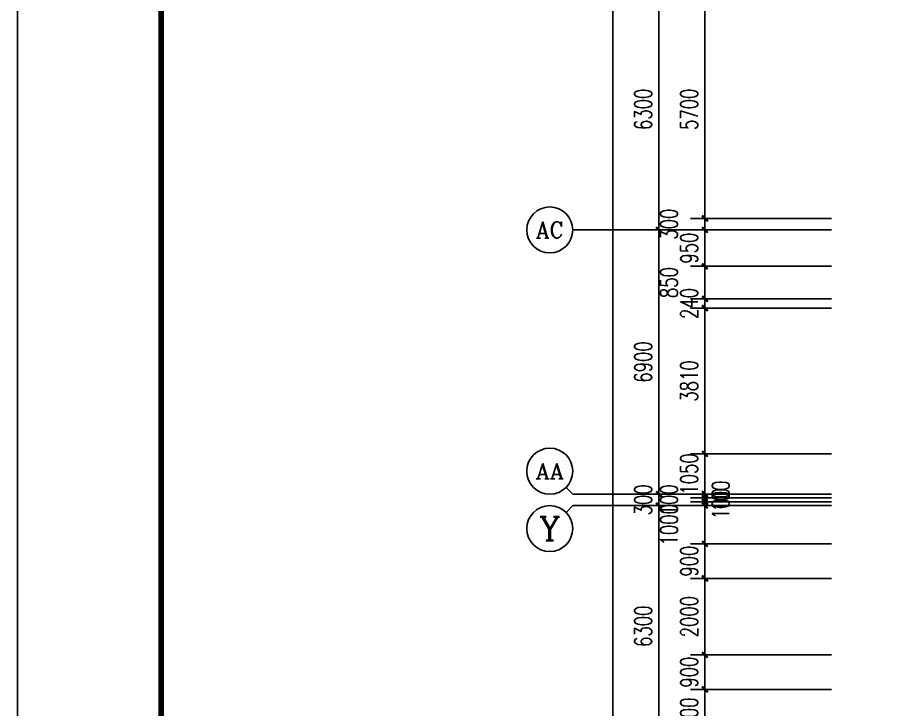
# Model space of a CAD drawing. Extents: x 1333527 to 1855755, y 1020844 to 1581249.
# Drawn here: x 1333527 to 1356317, y 1091152 to 1109227 of the extents above; entities that cross this region are included whole.
import ezdxf
from ezdxf.enums import TextEntityAlignment as Align

# ---------------------------------------------------------------- set-up
doc = ezdxf.new("R2010")
doc.units = 0
doc.header["$LTSCALE"] = 1000
doc.header["$PDSIZE"] = 5
doc.layers.add('1-建筑底图', color=8, linetype='Continuous', plot=False)
for name, color, linetype in [('AXIS_TEXT', 7, 'Continuous'), ('BTTK', 7, 'Continuous'), ('PUB_TITLE', 7, 'Continuous')]:
    doc.layers.add(name, color=color, linetype=linetype)
doc.styles.add('_TCH_AXIS', font='COMPLEX', dxfattribs={"bigfont": 'GBCBIG'})
doc.styles.add('_TCH_DIM_T3', font='SIMPLEX', dxfattribs={"width": 0.705882, "bigfont": 'GBCBIG'})
doc.styles.add('COMPLEX', font='COMPLEX')
doc.styles.add('HZ(TK)', font='geniso.shx', dxfattribs={"width": 0.9, "bigfont": 'hztxt.shx'})
doc.dimstyles.new('_TCH_ARCH&&150', dxfattribs={"dimtxt": 446.25, "dimasz": 150, "dimexe": 375, "dimexo": 450, "dimgap": 189.375, "dimtad": 1, "dimdec": 0, "dimzin": 0, "dimdsep": 46, "dimtxsty": '_TCH_DIM_T3', "dimblk": 'ARCHTICK', "dimcen": 0.09, "dimclrt": 7, "dimazin": 2, "dimtfac": 1, "dimtdec": 0, "dimtix": 1, "dimtmove": 2, "dimatfit": 3, "dimfxl": 1, "dimtolj": 1, "dimtzin": 0, "dimarcsym": 0})

# ---------------------------------------------------------------- blocks, each defined once
blk = doc.blocks.new('vhtemplate_2020年新竖式图框_A0')
at = {"layer": 'PUB_TITLE', "color": 7}
blk.add_lwpolyline([(0, 0), (1189, 0), (1189, 841), (0, 841)], close=True, dxfattribs=at)
at = {"layer": 'PUB_TITLE', "const_width": 1}
blk.add_lwpolyline([(25, 10), (1179, 10), (1179, 831), (25, 831)], close=True, dxfattribs=at)
at = {"layer": 'BTTK', "color": 4, "style": 'HZ(TK)', "width": 0.9}
for tag, p in [('合作单位', (1144, 743.5)), ('建设单位', (1144, 209.5)), ('工程名称', (1144, 176.5)), ('子项名称', (1154, 160)), ('图纸名称', (1144, 141))]:
    blk.add_attdef(tag, text='', height=3.5, dxfattribs=at).set_placement(p, align=Align.MIDDLE_CENTER)
for tag, p in [('注册证书号', (1156.5, 309.01)), ('注册印章号', (1156.5, 301.01)), ('设计号', (1154, 193)), ('图别', (1137.75, 34)), ('图号', (1170.25, 34)), ('版本号', (1137.75, 26)), ('日期', (1170.25, 26))]:
    blk.add_attdef(tag, text='', height=3.5, dxfattribs=at).set_placement(p, align=Align.MIDDLE)
blk = doc.blocks.new('_ArchTick')
at = {"color": 0, "linetype": 'ByBlock', "const_width": 0.4}
blk.add_lwpolyline([(-0.5, -0.5), (0.5, 0.5)], dxfattribs=at)
blk = doc.blocks.new('*D774')
at = {"layer": '1-建筑底图', "color": 0, "lineweight": -2, "transparency": 16777216}
for p, q in [((-4702, 46000), (-8377, 46000)), ((-8002, 44500), (-8002, 46000)), ((-4702, 44500), (-8377, 44500))]:
    blk.add_line(p, q, dxfattribs=at)
at = {"layer": 'Defpoints', "color": 0}
for p in [(-8002, 46000), (-4252, 46000), (-4252, 44500)]:
    blk.add_point(p, dxfattribs=at)
at = {"layer": '1-建筑底图', "color": 0, "lineweight": -2, "transparency": 16777216, "xscale": 150, "yscale": 150, "zscale": 150}
for p, rotation in [((-8002, 46000), 90), ((-8002, 44500), 270)]:
    blk.add_blockref('_ArchTick', p, dxfattribs=dict(at, rotation=rotation))
at = {"layer": '1-建筑底图', "color": 7, "transparency": 16777216, "insert": (-8414, 45250), "char_height": 446.2, "attachment_point": 5, "rotation": 90, "style": '_TCH_DIM_T3'}
blk.add_mtext('\\A1;1500', dxfattribs=at)
blk = doc.blocks.new('*D775')
at = {"layer": '1-建筑底图', "color": 0, "lineweight": -2, "transparency": 16777216}
for p, q in [((-8002, 46900), (-8002, 47050)), ((-4702, 46900), (-8377, 46900)), ((-8002, 46000), (-8002, 46900)), ((-4702, 46000), (-8377, 46000)), ((-8002, 46000), (-8002, 45850))]:
    blk.add_line(p, q, dxfattribs=at)
at = {"layer": 'Defpoints', "color": 0}
for p in [(-8002, 46900), (-4252, 46900), (-4252, 46000)]:
    blk.add_point(p, dxfattribs=at)
at = {"layer": '1-建筑底图', "color": 0, "lineweight": -2, "transparency": 16777216, "xscale": 150, "yscale": 150, "zscale": 150}
for p, rotation in [((-8002, 46900), 270), ((-8002, 46000), 90)]:
    blk.add_blockref('_ArchTick', p, dxfattribs=dict(at, rotation=rotation))
at = {"layer": '1-建筑底图', "color": 7, "transparency": 16777216, "insert": (-8414, 46450), "char_height": 446.2, "attachment_point": 5, "rotation": 90, "style": '_TCH_DIM_T3'}
blk.add_mtext('\\A1;900', dxfattribs=at)
blk = doc.blocks.new('*D776')
at = {"layer": '1-建筑底图', "color": 0, "lineweight": -2, "transparency": 16777216}
for p, q in [((-4702, 48900), (-8377, 48900)), ((-8002, 46900), (-8002, 48900)), ((-4702, 46900), (-8377, 46900))]:
    blk.add_line(p, q, dxfattribs=at)
at = {"layer": 'Defpoints', "color": 0}
for p in [(-8002, 48900), (-4252, 48900), (-4252, 46900)]:
    blk.add_point(p, dxfattribs=at)
at = {"layer": '1-建筑底图', "color": 0, "lineweight": -2, "transparency": 16777216, "xscale": 150, "yscale": 150, "zscale": 150}
for p, rotation in [((-8002, 48900), 90), ((-8002, 46900), 270)]:
    blk.add_blockref('_ArchTick', p, dxfattribs=dict(at, rotation=rotation))
at = {"layer": '1-建筑底图', "color": 7, "transparency": 16777216, "insert": (-8414, 47900), "char_height": 446.2, "attachment_point": 5, "rotation": 90, "style": '_TCH_DIM_T3'}
blk.add_mtext('\\A1;2000', dxfattribs=at)
blk = doc.blocks.new('*D777')
at = {"layer": '1-建筑底图', "color": 0, "lineweight": -2, "transparency": 16777216}
for p, q in [((-8002, 49800), (-8002, 49950)), ((-4702, 49800), (-8377, 49800)), ((-8002, 48900), (-8002, 49800)), ((-4702, 48900), (-8377, 48900)), ((-8002, 48900), (-8002, 48750))]:
    blk.add_line(p, q, dxfattribs=at)
at = {"layer": 'Defpoints', "color": 0}
for p in [(-8002, 49800), (-4252, 49800), (-4252, 48900)]:
    blk.add_point(p, dxfattribs=at)
at = {"layer": '1-建筑底图', "color": 0, "lineweight": -2, "transparency": 16777216, "xscale": 150, "yscale": 150, "zscale": 150}
for p, rotation in [((-8002, 49800), 270), ((-8002, 48900), 90)]:
    blk.add_blockref('_ArchTick', p, dxfattribs=dict(at, rotation=rotation))
at = {"layer": '1-建筑底图', "color": 7, "transparency": 16777216, "insert": (-8414, 49350), "char_height": 446.2, "attachment_point": 5, "rotation": 90, "style": '_TCH_DIM_T3'}
blk.add_mtext('\\A1;900', dxfattribs=at)
blk = doc.blocks.new('*D778')
at = {"layer": '1-建筑底图', "color": 0, "lineweight": -2, "transparency": 16777216}
for p, q in [((-4702, 50800), (-8377, 50800)), ((-8002, 49800), (-8002, 50800)), ((-4702, 49800), (-8377, 49800))]:
    blk.add_line(p, q, dxfattribs=at)
at = {"layer": 'Defpoints', "color": 0}
for p in [(-8002, 50800), (-4252, 50800), (-4252, 49800)]:
    blk.add_point(p, dxfattribs=at)
at = {"layer": '1-建筑底图', "color": 0, "lineweight": -2, "transparency": 16777216, "xscale": 150, "yscale": 150, "zscale": 150}
for p, rotation in [((-8002, 50800), 90), ((-8002, 49800), 270)]:
    blk.add_blockref('_ArchTick', p, dxfattribs=dict(at, rotation=rotation))
at = {"layer": '1-建筑底图', "color": 7, "transparency": 16777216, "insert": (-8939, 50300), "char_height": 446.2, "attachment_point": 5, "rotation": 90, "style": '_TCH_DIM_T3'}
blk.add_mtext('\\A1;1000', dxfattribs=at)
blk = doc.blocks.new('*D779')
at = {"layer": '1-建筑底图', "color": 0, "lineweight": -2, "transparency": 16777216}
for p, q in [((-4702, 50900), (-8377, 50900)), ((-8002, 50900), (-8002, 51050)), ((-8002, 50800), (-8002, 50900)), ((-4702, 50800), (-8377, 50800)), ((-8002, 50800), (-8002, 50650))]:
    blk.add_line(p, q, dxfattribs=at)
at = {"layer": 'Defpoints', "color": 0}
for p in [(-8002, 50900), (-4252, 50900), (-4252, 50800)]:
    blk.add_point(p, dxfattribs=at)
at = {"layer": '1-建筑底图', "color": 0, "lineweight": -2, "transparency": 16777216, "xscale": 150, "yscale": 150, "zscale": 150}
for p, rotation in [((-8002, 50900), 270), ((-8002, 50800), 90)]:
    blk.add_blockref('_ArchTick', p, dxfattribs=dict(at, rotation=rotation))
at = {"layer": '1-建筑底图', "color": 7, "transparency": 16777216, "insert": (-7589, 50850), "char_height": 446.2, "attachment_point": 5, "rotation": 90, "style": '_TCH_DIM_T3'}
blk.add_mtext('\\A1;100', dxfattribs=at)
blk = doc.blocks.new('*D780')
at = {"layer": '1-建筑底图', "color": 0, "lineweight": -2, "transparency": 16777216}
for p, q in [((-8002, 51000), (-8002, 51150)), ((-4702, 51000), (-8377, 51000)), ((-4702, 50900), (-8377, 50900)), ((-8002, 50900), (-8002, 51000)), ((-8002, 50900), (-8002, 50750))]:
    blk.add_line(p, q, dxfattribs=at)
at = {"layer": 'Defpoints', "color": 0}
for p in [(-8002, 51000), (-4252, 51000), (-4252, 50900)]:
    blk.add_point(p, dxfattribs=at)
at = {"layer": '1-建筑底图', "color": 0, "lineweight": -2, "transparency": 16777216, "xscale": 150, "yscale": 150, "zscale": 150}
for p, rotation in [((-8002, 51000), 270), ((-8002, 50900), 90)]:
    blk.add_blockref('_ArchTick', p, dxfattribs=dict(at, rotation=rotation))
at = {"layer": '1-建筑底图', "color": 7, "transparency": 16777216, "insert": (-8939, 50950), "char_height": 446.2, "attachment_point": 5, "rotation": 90, "style": '_TCH_DIM_T3'}
blk.add_mtext('\\A1;100', dxfattribs=at)
blk = doc.blocks.new('*D781')
at = {"layer": '1-建筑底图', "color": 0, "lineweight": -2, "transparency": 16777216}
for p, q in [((-4702, 51100), (-8377, 51100)), ((-8002, 51100), (-8002, 51250)), ((-8002, 51000), (-8002, 51100)), ((-4702, 51000), (-8377, 51000)), ((-8002, 51000), (-8002, 50850))]:
    blk.add_line(p, q, dxfattribs=at)
at = {"layer": 'Defpoints', "color": 0}
for p in [(-8002, 51100), (-4252, 51100), (-4252, 51000)]:
    blk.add_point(p, dxfattribs=at)
at = {"layer": '1-建筑底图', "color": 0, "lineweight": -2, "transparency": 16777216, "xscale": 150, "yscale": 150, "zscale": 150}
for p, rotation in [((-8002, 51100), 270), ((-8002, 51000), 90)]:
    blk.add_blockref('_ArchTick', p, dxfattribs=dict(at, rotation=rotation))
at = {"layer": '1-建筑底图', "color": 7, "transparency": 16777216, "insert": (-7589, 51050), "char_height": 446.2, "attachment_point": 5, "rotation": 90, "style": '_TCH_DIM_T3'}
blk.add_mtext('\\A1;100', dxfattribs=at)
blk = doc.blocks.new('*D782')
at = {"layer": '1-建筑底图', "color": 0, "lineweight": -2, "transparency": 16777216}
for p, q in [((-8002, 52150), (-8002, 52300)), ((-4702, 52150), (-8377, 52150)), ((-8002, 51100), (-8002, 52150)), ((-4702, 51100), (-8377, 51100)), ((-8002, 51100), (-8002, 50950))]:
    blk.add_line(p, q, dxfattribs=at)
at = {"layer": 'Defpoints', "color": 0}
for p in [(-8002, 52150), (-4252, 52150), (-4252, 51100)]:
    blk.add_point(p, dxfattribs=at)
at = {"layer": '1-建筑底图', "color": 0, "lineweight": -2, "transparency": 16777216, "xscale": 150, "yscale": 150, "zscale": 150}
for p, rotation in [((-8002, 52150), 270), ((-8002, 51100), 90)]:
    blk.add_blockref('_ArchTick', p, dxfattribs=dict(at, rotation=rotation))
at = {"layer": '1-建筑底图', "color": 7, "transparency": 16777216, "insert": (-8414, 51625), "char_height": 446.2, "attachment_point": 5, "rotation": 90, "style": '_TCH_DIM_T3'}
blk.add_mtext('\\A1;1050', dxfattribs=at)
blk = doc.blocks.new('*D783')
at = {"layer": '1-建筑底图', "color": 0, "lineweight": -2, "transparency": 16777216}
for p, q in [((-4702, 55960), (-8377, 55960)), ((-8002, 52150), (-8002, 55960)), ((-4702, 52150), (-8377, 52150))]:
    blk.add_line(p, q, dxfattribs=at)
at = {"layer": 'Defpoints', "color": 0}
for p in [(-8002, 55960), (-4252, 55960), (-4252, 52150)]:
    blk.add_point(p, dxfattribs=at)
at = {"layer": '1-建筑底图', "color": 0, "lineweight": -2, "transparency": 16777216, "xscale": 150, "yscale": 150, "zscale": 150}
for p, rotation in [((-8002, 55960), 90), ((-8002, 52150), 270)]:
    blk.add_blockref('_ArchTick', p, dxfattribs=dict(at, rotation=rotation))
at = {"layer": '1-建筑底图', "color": 7, "transparency": 16777216, "insert": (-8414, 54055), "char_height": 446.2, "attachment_point": 5, "rotation": 90, "style": '_TCH_DIM_T3'}
blk.add_mtext('\\A1;3810', dxfattribs=at)
blk = doc.blocks.new('*D784')
at = {"layer": '1-建筑底图', "color": 0, "lineweight": -2, "transparency": 16777216}
for p, q in [((-8002, 56200), (-8002, 56350)), ((-4702, 56200), (-8377, 56200)), ((-8002, 55960), (-8002, 56200)), ((-4702, 55960), (-8377, 55960)), ((-8002, 55960), (-8002, 55810))]:
    blk.add_line(p, q, dxfattribs=at)
at = {"layer": 'Defpoints', "color": 0}
for p in [(-8002, 56200), (-4252, 56200), (-4252, 55960)]:
    blk.add_point(p, dxfattribs=at)
at = {"layer": '1-建筑底图', "color": 0, "lineweight": -2, "transparency": 16777216, "xscale": 150, "yscale": 150, "zscale": 150}
for p, rotation in [((-8002, 56200), 270), ((-8002, 55960), 90)]:
    blk.add_blockref('_ArchTick', p, dxfattribs=dict(at, rotation=rotation))
at = {"layer": '1-建筑底图', "color": 7, "transparency": 16777216, "insert": (-8414, 56080), "char_height": 446.2, "attachment_point": 5, "rotation": 90, "style": '_TCH_DIM_T3'}
blk.add_mtext('\\A1;240', dxfattribs=at)
blk = doc.blocks.new('*D785')
at = {"layer": '1-建筑底图', "color": 0, "lineweight": -2, "transparency": 16777216}
for p, q in [((-4702, 57050), (-8377, 57050)), ((-8002, 56200), (-8002, 57050)), ((-4702, 56200), (-8377, 56200))]:
    blk.add_line(p, q, dxfattribs=at)
at = {"layer": 'Defpoints', "color": 0}
for p in [(-8002, 57050), (-4252, 57050), (-4252, 56200)]:
    blk.add_point(p, dxfattribs=at)
at = {"layer": '1-建筑底图', "color": 0, "lineweight": -2, "transparency": 16777216, "xscale": 150, "yscale": 150, "zscale": 150}
for p, rotation in [((-8002, 57050), 90), ((-8002, 56200), 270)]:
    blk.add_blockref('_ArchTick', p, dxfattribs=dict(at, rotation=rotation))
at = {"layer": '1-建筑底图', "color": 7, "transparency": 16777216, "insert": (-8939, 56625), "char_height": 446.2, "attachment_point": 5, "rotation": 90, "style": '_TCH_DIM_T3'}
blk.add_mtext('\\A1;850', dxfattribs=at)
blk = doc.blocks.new('*D786')
at = {"layer": '1-建筑底图', "color": 0, "lineweight": -2, "transparency": 16777216}
for p, q in [((-8002, 58000), (-8002, 58150)), ((-4702, 58000), (-8377, 58000)), ((-8002, 57050), (-8002, 58000)), ((-4702, 57050), (-8377, 57050)), ((-8002, 57050), (-8002, 56900))]:
    blk.add_line(p, q, dxfattribs=at)
at = {"layer": 'Defpoints', "color": 0}
for p in [(-8002, 58000), (-4252, 58000), (-4252, 57050)]:
    blk.add_point(p, dxfattribs=at)
at = {"layer": '1-建筑底图', "color": 0, "lineweight": -2, "transparency": 16777216, "xscale": 150, "yscale": 150, "zscale": 150}
for p, rotation in [((-8002, 58000), 270), ((-8002, 57050), 90)]:
    blk.add_blockref('_ArchTick', p, dxfattribs=dict(at, rotation=rotation))
at = {"layer": '1-建筑底图', "color": 7, "transparency": 16777216, "insert": (-8414, 57525), "char_height": 446.2, "attachment_point": 5, "rotation": 90, "style": '_TCH_DIM_T3'}
blk.add_mtext('\\A1;950', dxfattribs=at)
blk = doc.blocks.new('*D787')
at = {"layer": '1-建筑底图', "color": 0, "lineweight": -2, "transparency": 16777216}
for p, q in [((-8002, 58300), (-8002, 58450)), ((-4702, 58300), (-8377, 58300)), ((-8002, 58000), (-8002, 58300)), ((-4702, 58000), (-8377, 58000)), ((-8002, 58000), (-8002, 57850))]:
    blk.add_line(p, q, dxfattribs=at)
at = {"layer": 'Defpoints', "color": 0}
for p in [(-8002, 58300), (-4252, 58300), (-4252, 58000)]:
    blk.add_point(p, dxfattribs=at)
at = {"layer": '1-建筑底图', "color": 0, "lineweight": -2, "transparency": 16777216, "xscale": 150, "yscale": 150, "zscale": 150}
for p, rotation in [((-8002, 58300), 270), ((-8002, 58000), 90)]:
    blk.add_blockref('_ArchTick', p, dxfattribs=dict(at, rotation=rotation))
at = {"layer": '1-建筑底图', "color": 7, "transparency": 16777216, "insert": (-8939, 58150), "char_height": 446.2, "attachment_point": 5, "rotation": 90, "style": '_TCH_DIM_T3'}
blk.add_mtext('\\A1;300', dxfattribs=at)
blk = doc.blocks.new('*D788')
at = {"layer": '1-建筑底图', "color": 0, "lineweight": -2, "transparency": 16777216}
for p, q in [((-4702, 64000), (-8377, 64000)), ((-8002, 58300), (-8002, 64000)), ((-4702, 58300), (-8377, 58300))]:
    blk.add_line(p, q, dxfattribs=at)
at = {"layer": 'Defpoints', "color": 0}
for p in [(-8002, 64000), (-4252, 64000), (-4252, 58300)]:
    blk.add_point(p, dxfattribs=at)
at = {"layer": '1-建筑底图', "color": 0, "lineweight": -2, "transparency": 16777216, "xscale": 150, "yscale": 150, "zscale": 150}
for p, rotation in [((-8002, 64000), 90), ((-8002, 58300), 270)]:
    blk.add_blockref('_ArchTick', p, dxfattribs=dict(at, rotation=rotation))
at = {"layer": '1-建筑底图', "color": 7, "transparency": 16777216, "insert": (-8414, 61150), "char_height": 446.2, "attachment_point": 5, "rotation": 90, "style": '_TCH_DIM_T3'}
blk.add_mtext('\\A1;5700', dxfattribs=at)
blk = doc.blocks.new('*D586')
at = {"layer": '1-建筑底图', "color": 0, "lineweight": -2, "transparency": 16777216}
for p, q in [((-5902, 50800), (-9577, 50800)), ((-9202, 44500), (-9202, 50800)), ((-5902, 44500), (-9577, 44500))]:
    blk.add_line(p, q, dxfattribs=at)
at = {"layer": 'Defpoints', "color": 0}
for p in [(-9202, 50800), (-5452, 50800), (-5452, 44500)]:
    blk.add_point(p, dxfattribs=at)
at = {"layer": '1-建筑底图', "color": 0, "lineweight": -2, "transparency": 16777216, "xscale": 150, "yscale": 150, "zscale": 150}
for p, rotation in [((-9202, 50800), 90), ((-9202, 44500), 270)]:
    blk.add_blockref('_ArchTick', p, dxfattribs=dict(at, rotation=rotation))
at = {"layer": '1-建筑底图', "color": 7, "transparency": 16777216, "insert": (-9614, 47650), "char_height": 446.2, "attachment_point": 5, "rotation": 90, "style": '_TCH_DIM_T3'}
blk.add_mtext('\\A1;6300', dxfattribs=at)
blk = doc.blocks.new('*D587')
at = {"layer": '1-建筑底图', "color": 0, "lineweight": -2, "transparency": 16777216}
for p, q in [((-5902, 51100), (-9577, 51100)), ((-9202, 51100), (-9202, 51250)), ((-9202, 50800), (-9202, 51100)), ((-5902, 50800), (-9577, 50800)), ((-9202, 50800), (-9202, 50650))]:
    blk.add_line(p, q, dxfattribs=at)
at = {"layer": 'Defpoints', "color": 0}
for p in [(-9202, 51100), (-5452, 51100), (-5452, 50800)]:
    blk.add_point(p, dxfattribs=at)
at = {"layer": '1-建筑底图', "color": 0, "lineweight": -2, "transparency": 16777216, "xscale": 150, "yscale": 150, "zscale": 150}
for p, rotation in [((-9202, 51100), 270), ((-9202, 50800), 90)]:
    blk.add_blockref('_ArchTick', p, dxfattribs=dict(at, rotation=rotation))
at = {"layer": '1-建筑底图', "color": 7, "transparency": 16777216, "insert": (-9614, 50950), "char_height": 446.2, "attachment_point": 5, "rotation": 90, "style": '_TCH_DIM_T3'}
blk.add_mtext('\\A1;300', dxfattribs=at)
blk = doc.blocks.new('*D588')
at = {"layer": '1-建筑底图', "color": 0, "lineweight": -2, "transparency": 16777216}
for p, q in [((-5902, 58000), (-9577, 58000)), ((-9202, 51100), (-9202, 58000)), ((-5902, 51100), (-9577, 51100))]:
    blk.add_line(p, q, dxfattribs=at)
at = {"layer": 'Defpoints', "color": 0}
for p in [(-9202, 58000), (-5452, 58000), (-5452, 51100)]:
    blk.add_point(p, dxfattribs=at)
at = {"layer": '1-建筑底图', "color": 0, "lineweight": -2, "transparency": 16777216, "xscale": 150, "yscale": 150, "zscale": 150}
for p, rotation in [((-9202, 58000), 90), ((-9202, 51100), 270)]:
    blk.add_blockref('_ArchTick', p, dxfattribs=dict(at, rotation=rotation))
at = {"layer": '1-建筑底图', "color": 7, "transparency": 16777216, "insert": (-9614, 54550), "char_height": 446.2, "attachment_point": 5, "rotation": 90, "style": '_TCH_DIM_T3'}
blk.add_mtext('\\A1;6900', dxfattribs=at)
blk = doc.blocks.new('*D589')
at = {"layer": '1-建筑底图', "color": 0, "lineweight": -2, "transparency": 16777216}
for p, q in [((-5902, 64300), (-9577, 64300)), ((-9202, 58000), (-9202, 64300)), ((-5902, 58000), (-9577, 58000))]:
    blk.add_line(p, q, dxfattribs=at)
at = {"layer": 'Defpoints', "color": 0}
for p in [(-9202, 64300), (-5452, 64300), (-5452, 58000)]:
    blk.add_point(p, dxfattribs=at)
at = {"layer": '1-建筑底图', "color": 0, "lineweight": -2, "transparency": 16777216, "xscale": 150, "yscale": 150, "zscale": 150}
for p, rotation in [((-9202, 64300), 90), ((-9202, 58000), 270)]:
    blk.add_blockref('_ArchTick', p, dxfattribs=dict(at, rotation=rotation))
at = {"layer": '1-建筑底图', "color": 7, "transparency": 16777216, "insert": (-9614, 61150), "char_height": 446.2, "attachment_point": 5, "rotation": 90, "style": '_TCH_DIM_T3'}
blk.add_mtext('\\A1;6300', dxfattribs=at)
blk = doc.blocks.new('*D597')
at = {"layer": '1-建筑底图', "color": 0, "lineweight": -2, "transparency": 16777216}
for p, q in [((-5902, 85800), (-10777, 85800)), ((-10402, -4600), (-10402, 85800)), ((-5902, -4600), (-10777, -4600))]:
    blk.add_line(p, q, dxfattribs=at)
at = {"layer": 'Defpoints', "color": 0}
for p in [(-10402, 85800), (-5452, 85800), (-5452, -4600)]:
    blk.add_point(p, dxfattribs=at)
at = {"layer": '1-建筑底图', "color": 0, "lineweight": -2, "transparency": 16777216, "xscale": 150, "yscale": 150, "zscale": 150}
for p, rotation in [((-10402, 85800), 90), ((-10402, -4600), 270)]:
    blk.add_blockref('_ArchTick', p, dxfattribs=dict(at, rotation=rotation))
at = {"layer": '1-建筑底图', "color": 7, "transparency": 16777216, "insert": (-10814, 40600), "char_height": 446.2, "attachment_point": 5, "rotation": 90, "style": '_TCH_DIM_T3'}
blk.add_mtext('\\A1;90400', dxfattribs=at)
blk = doc.blocks.new('_AXISO')
blk.add_circle((0, 0), 0.5)
at = {"layer": 'AXIS_TEXT', "style": 'COMPLEX', "width": 1.041667}
blk.add_attdef('A', text='', height=0.56, dxfattribs=at).set_placement((-0.25, -0.28), (0.25, -0.28), align=Align.FIT)
blk = doc.blocks.new('1-二层建筑底图')
at = {"layer": '1-建筑底图', "color": 8}
for p, q in [((-5451.8, 58000), (-11451.8, 58000)), ((-11627.5, 51275.7), (-11451.8, 51100)), ((-5451.8, 51100), (-11451.8, 51100)), ((-11627.5, 50624.3), (-11451.8, 50800)), ((-5451.8, 50800), (-11451.8, 50800))]:
    blk.add_line(p, q, dxfattribs=at)
ref = blk.add_blockref('_AXISO', (-12051.8, 58000), dxfattribs=dict(at, xscale=1200, yscale=1200, zscale=1200))
ref.add_attrib('A', 'AC', dxfattribs={"layer": 'AXIS_TEXT', "height": 423.25, "style": '_TCH_AXIS'}).set_placement((-12414.6, 57788.4), (-11689, 57788.4), align=Align.FIT)
ref = blk.add_blockref('_AXISO', (-12051.8, 51700), dxfattribs=dict(at, xscale=1200, yscale=1200, zscale=1200))
ref.add_attrib('A', 'AA', dxfattribs={"layer": 'AXIS_TEXT', "height": 398.24, "style": '_TCH_AXIS'}).set_placement((-12421.6, 51500.9), (-11682, 51500.9), align=Align.FIT)
ref = blk.add_blockref('_AXISO', (-12051.8, 50200), dxfattribs=dict(at, xscale=1200, yscale=1200, zscale=1200))
ref.add_attrib('A', 'Y', dxfattribs={"layer": 'AXIS_TEXT', "height": 622.9, "style": '_TCH_AXIS'}).set_placement((-12333.6, 49888.6), (-11770, 49888.6), align=Align.FIT)
for p1, p2, distance, picture, middle in [((-5451.8, -4600), (-5451.8, 85800), 4950, '*D597', (-10814.3, 40600)), ((-5451.8, 58000), (-5451.8, 64300), 3750, '*D589', (-9614.3, 61150)), ((-4251.8, 58300), (-4251.8, 64000), 3750, '*D788', (-8414.3, 61150)), ((-4251.8, 57050), (-4251.8, 58000), 3750, '*D786', (-8414.3, 57525)), ((-5451.8, 51100), (-5451.8, 58000), 3750, '*D588', (-9614.3, 54550)), ((-4251.8, 55960), (-4251.8, 56200), 3750, '*D784', (-8414.3, 56080)), ((-4251.8, 52150), (-4251.8, 55960), 3750, '*D783', (-8414.3, 54055)), ((-4251.8, 51100), (-4251.8, 52150), 3750, '*D782', (-8414.3, 51625)), ((-5451.8, 50800), (-5451.8, 51100), 3750, '*D587', (-9614.3, 50950)), ((-5451.8, 44500), (-5451.8, 50800), 3750, '*D586', (-9614.3, 47650)), ((-4251.8, 48900), (-4251.8, 49800), 3750, '*D777', (-8414.3, 49350)), ((-4251.8, 46900), (-4251.8, 48900), 3750, '*D776', (-8414.3, 47900)), ((-4251.8, 46000), (-4251.8, 46900), 3750, '*D775', (-8414.3, 46450)), ((-4251.8, 44500), (-4251.8, 46000), 3750, '*D774', (-8414.3, 45250))]:
    dim = blk.add_aligned_dim(p1=p1, p2=p2, distance=distance, dimstyle='_TCH_ARCH&&150', dxfattribs=at)
    dim.commit()
    dim.dimension.update_dxf_attribs({"geometry": picture, "text_midpoint": middle})
for base, p1, p2, picture, middle in [((-8001.8, 58300), (-4251.8, 58000), (-4251.8, 58300), '*D787', (-8939.3, 58150)), ((-8001.8, 57050), (-4251.8, 56200), (-4251.8, 57050), '*D785', (-8939.3, 56625)), ((-8001.8, 51100), (-4251.8, 51000), (-4251.8, 51100), '*D781', (-7589.3, 51050)), ((-8001.8, 51000), (-4251.8, 50900), (-4251.8, 51000), '*D780', (-8939.3, 50950)), ((-8001.8, 50900), (-4251.8, 50800), (-4251.8, 50900), '*D779', (-7589.3, 50850)), ((-8001.8, 50800), (-4251.8, 49800), (-4251.8, 50800), '*D778', (-8939.3, 50300))]:
    dim = blk.add_linear_dim(base=base, p1=p1, p2=p2, angle=90, dimstyle='_TCH_ARCH&&150', dxfattribs=at)
    dim.commit()
    dim.dimension.update_dxf_attribs({"geometry": picture, "text_midpoint": middle, "dimtype": 161})

msp = doc.modelspace()

# ---------------------------------------------------------------- linework, layer by layer
at = {"layer": 'PUB_TITLE'}
msp.add_lwpolyline([(1333527, 1020844), (1511877, 1020844), (1511877, 1146994), (1333527, 1146994)], close=True, dxfattribs=at)
at = {"layer": 'PUB_TITLE', "const_width": 150}
msp.add_lwpolyline([(1337277, 1022344), (1510377, 1022344), (1510377, 1145494), (1337277, 1145494)], close=True, dxfattribs=at)

# ---------------------------------------------------------------- block references
at = {"xscale": 150, "yscale": 150, "zscale": 150}
msp.add_blockref('vhtemplate_2020年新竖式图框_A0', (1333527, 1020844), dxfattribs=at)
at = {"layer": '1-建筑底图'}
msp.add_blockref('1-二层建筑底图', (1359474, 1045677), dxfattribs=at)

doc.saveas('drawing.dxf')
